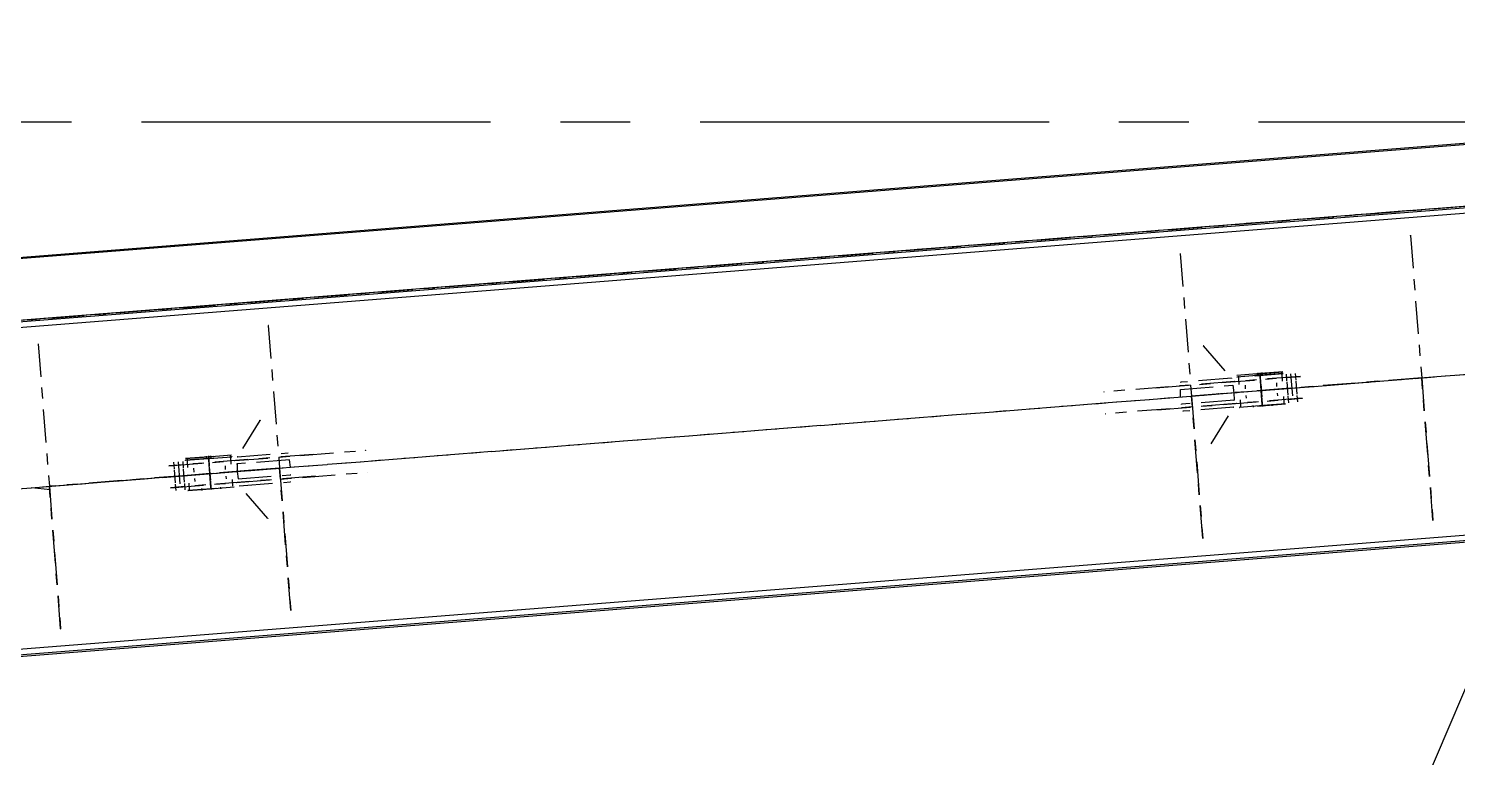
# Model space of a CAD drawing. Header units: millimetres. Extents: x 2368 to 8313, y 7493 to 11698.
# Drawn here: x 4578.3 to 4708.2, y 11413.7 to 11480 of the extents above; entities that cross this region are included whole.
import ezdxf

# ---------------------------------------------------------------- set-up
doc = ezdxf.new("R2010")
doc.units = ezdxf.units.MM
for name, pattern in [('CENTER', [50.8, 31.75, -6.35, 6.35, -6.35]), ('XKITLINE00', [0]), ('XKITLINE02', [4, 2, -2]), ('XKITLINE03', [6, 3, -1, 1, -1])]:
    doc.linetypes.add(name, pattern=pattern)

msp = doc.modelspace()

# ---------------------------------------------------------------- linework, layer by layer
at = {"color": 8, "linetype": 'XKITLINE00'}
for p, q in [((4841.0902, 11480.0157), (4508.1289, 11453.6953)), ((4841.098, 11479.916), (4508.1368, 11453.5956)), ((4842.2799, 11474.392), (4507.8375, 11447.9544)), ((4842.2843, 11474.2434), (4507.8564, 11447.8071)), ((4842.2996, 11473.7382), (4507.9207, 11447.3057)), ((4843.1811, 11444.5435), (4511.6372, 11418.3351)), ((4843.1963, 11444.0383), (4511.7016, 11417.8337)), ((4843.2008, 11443.8897), (4575.4548, 11422.7245)), ((4712.0429, 11427.2703), (4645.8786, 11271.6849))]:
    msp.add_line(p, q, dxfattribs=at)
at = {"color": 8, "linetype": 'XKITLINE03'}
for p, q in [((4508.578, 11448.013), (4841.5392, 11474.3335)), ((4841.5393, 11474.3335), (4508.5781, 11448.013)), ((4703.9657, 11461.2113), (4703.9657, 11461.2113)), ((4703.9657, 11461.2113), (4704.9902, 11448.2517)), ((4509.7789, 11432.8204), (4842.7402, 11459.1408)), ((4509.779, 11432.8204), (4842.7403, 11459.1408)), ((4683.031, 11459.5564), (4683.031, 11459.5564)), ((4683.031, 11459.5564), (4684.0555, 11446.5969)), ((4600.0964, 11453.0005), (4600.0964, 11453.0005)), ((4600.0964, 11453.0005), (4601.1208, 11440.0409)), ((4579.1617, 11451.3456), (4579.1617, 11451.3456)), ((4579.1617, 11451.3456), (4580.1861, 11438.386)), ((4685.1328, 11451.166), (4687.6869, 11448.208)), ((4560.5882, 11436.8368), (4724.5881, 11449.8009)), ((4680.805, 11447.343), (4692.6711, 11448.281)), ((4693.9706, 11448.3838), (4687.9627, 11447.9088)), ((4690.7274, 11448.6691), (4688.1798, 11448.4677)), ((4690.74, 11448.5096), (4688.1925, 11448.3082)), ((4689.8213, 11448.5974), (4692.3688, 11448.7988)), ((4689.8339, 11448.4379), (4692.3814, 11448.6393)), ((4690.4981, 11445.8021), (4690.2932, 11448.394)), ((4692.3688, 11448.7988), (4690.7274, 11448.6691)), ((4692.3814, 11448.6393), (4690.74, 11448.5096)), ((4692.6711, 11448.281), (4693.9706, 11448.3838)), ((4687.9627, 11447.9088), (4676.0966, 11446.9708)), ((4683.0459, 11447.1992), (4687.8169, 11447.5763)), ((4683.0714, 11446.5191), (4683.0459, 11447.1992)), ((4687.6869, 11448.208), (4683.0751, 11447.8435)), ((4704.9902, 11448.2517), (4684.0555, 11446.5969)), ((4686.526, 11446.7922), (4690.3957, 11447.098)), ((4687.8169, 11447.5763), (4687.8986, 11446.9007)), ((4690.3957, 11447.098), (4692.4395, 11447.2596)), ((4692.4395, 11447.2596), (4704.9901, 11448.2517)), ((4704.9902, 11448.2517), (4706.0146, 11435.2922)), ((4706.0146, 11435.2922), (4704.9902, 11448.2517)), ((4688.1203, 11445.9151), (4676.2542, 11444.9771)), ((4680.9626, 11445.3492), (4692.8287, 11446.2873)), ((4687.9239, 11446.2205), (4683.1532, 11445.8434)), ((4684.0555, 11446.5969), (4686.526, 11446.7922)), ((4684.0555, 11446.5969), (4685.0799, 11433.6373)), ((4685.0799, 11433.6373), (4684.0555, 11446.5969)), ((4684.0555, 11446.5969), (4684.0555, 11446.5969)), ((4687.8986, 11446.9007), (4687.9239, 11446.2205)), ((4694.1282, 11446.39), (4688.1203, 11445.9151)), ((4690.9575, 11445.7582), (4688.4099, 11445.5568)), ((4690.0514, 11445.6865), (4692.5989, 11445.8879)), ((4692.5989, 11445.8879), (4690.9575, 11445.7582)), ((4692.8287, 11446.2873), (4694.1282, 11446.39)), ((4599.339, 11444.384), (4597.2814, 11441.0615)), ((4687.8949, 11445.5762), (4683.2831, 11445.2117)), ((4685.8373, 11442.2538), (4687.8949, 11445.5762)), ((4591.0481, 11440.2478), (4597.056, 11440.7227)), ((4604.2137, 11441.2885), (4592.3476, 11440.3505)), ((4595.1123, 11441.1107), (4592.5648, 11440.9094)), ((4592.5648, 11440.9094), (4594.2062, 11441.0391)), ((4595.1249, 11440.9512), (4592.5774, 11440.7499)), ((4592.5774, 11440.7499), (4594.2188, 11440.8796)), ((4594.2062, 11441.0391), (4596.7537, 11441.2405)), ((4594.2188, 11440.8796), (4596.7664, 11441.081)), ((4594.8831, 11438.2438), (4594.6782, 11440.8357)), ((4597.056, 11440.7227), (4608.9221, 11441.6607)), ((4602.0232, 11440.7944), (4597.2522, 11440.4172)), ((4597.2814, 11441.0615), (4601.8932, 11441.4261)), ((4602.1049, 11440.1187), (4602.0232, 11440.7944)), ((4580.1861, 11438.386), (4601.1208, 11440.0409)), ((4592.7368, 11439.3781), (4580.1862, 11438.386)), ((4592.3476, 11440.3505), (4591.0481, 11440.2478)), ((4604.3713, 11439.2947), (4592.5052, 11438.3567)), ((4594.7806, 11439.5397), (4592.7368, 11439.3781)), ((4598.6503, 11439.8456), (4594.7806, 11439.5397)), ((4597.2136, 11438.7289), (4609.0797, 11439.6669)), ((4597.2522, 11440.4172), (4597.2777, 11439.7371)), ((4597.2777, 11439.7371), (4597.3595, 11439.0615)), ((4597.3595, 11439.0615), (4602.1302, 11439.4386)), ((4601.1208, 11440.0409), (4598.6503, 11439.8456)), ((4601.1208, 11440.0409), (4602.1453, 11427.0813)), ((4602.1453, 11427.0813), (4601.1208, 11440.0409)), ((4601.1208, 11440.0409), (4601.1208, 11440.0409)), ((4580.2631, 11438.0518), (4578.5882, 11438.2597)), ((4580.1861, 11438.386), (4581.2106, 11425.4264)), ((4581.2106, 11425.4264), (4580.1861, 11438.386)), ((4591.2057, 11438.254), (4597.2136, 11438.7289)), ((4592.5052, 11438.3567), (4591.2057, 11438.254)), ((4595.3424, 11438.1998), (4592.7949, 11437.9984)), ((4592.7949, 11437.9984), (4594.4363, 11438.1282)), ((4594.4363, 11438.1282), (4596.9839, 11438.3296)), ((4597.4894, 11438.4297), (4602.1012, 11438.7943)), ((4600.0435, 11435.4718), (4597.4894, 11438.4297)), ((4706.0146, 11435.2922), (4706.0146, 11435.2922)), ((4685.0799, 11433.6373), (4685.0799, 11433.6373)), ((4602.1453, 11427.0813), (4602.1453, 11427.0813)), ((4581.2106, 11425.4264), (4581.2106, 11425.4264))]:
    msp.add_line(p, q, dxfattribs=at)
at = {"color": 6, "linetype": 'CENTER'}
msp.add_line((3369.36, 11471.5205), (7066.504, 11471.5205), dxfattribs=at)
at = {"color": 3, "linetype": 'XKITLINE02'}
for p, q in [((4688.3239, 11448.3988), (4688.3366, 11448.2393)), ((4690.0751, 11448.6978), (4690.0877, 11448.5383)), ((4690.268, 11448.713), (4690.2806, 11448.5535)), ((4690.2806, 11448.5535), (4690.2932, 11448.394)), ((4690.2932, 11448.394), (4690.3405, 11447.7959)), ((4690.4609, 11448.7283), (4690.4735, 11448.5688)), ((4692.2373, 11448.7082), (4692.2499, 11448.5487)), ((4692.2637, 11448.5498), (4692.311, 11447.9516)), ((4692.662, 11448.5813), (4692.7093, 11447.9831)), ((4693.0754, 11448.6139), (4693.2803, 11446.022)), ((4693.4888, 11448.6466), (4693.5361, 11448.0485)), ((4688.3228, 11448.2382), (4688.3701, 11447.6401)), ((4688.9228, 11447.5835), (4688.95, 11447.2402)), ((4690.3484, 11447.6962), (4690.443, 11446.4999)), ((4691.774, 11447.8089), (4691.8011, 11447.4655)), ((4692.7172, 11447.8834), (4692.8117, 11446.6872)), ((4693.5439, 11447.9488), (4693.6385, 11446.7525)), ((4688.4804, 11446.2445), (4688.5277, 11445.6463)), ((4688.9973, 11446.6414), (4689.0174, 11446.3872)), ((4689.6438, 11445.7346), (4689.6564, 11445.5751)), ((4690.4508, 11446.4002), (4690.4981, 11445.8021)), ((4690.4981, 11445.8021), (4690.5107, 11445.6426)), ((4691.3525, 11445.8696), (4691.3651, 11445.7101)), ((4691.8484, 11446.8668), (4691.8685, 11446.6126)), ((4692.4213, 11446.556), (4692.4686, 11445.9579)), ((4692.8196, 11446.5875), (4692.8669, 11445.9893)), ((4693.6464, 11446.6528), (4693.6937, 11446.0547)), ((4591.4826, 11440.5831), (4591.5299, 11439.9849)), ((4591.896, 11440.6157), (4592.1009, 11438.0238)), ((4592.3094, 11440.6484), (4592.3567, 11440.0503)), ((4592.7077, 11440.6799), (4592.755, 11440.0818)), ((4592.7089, 11440.8405), (4592.7215, 11440.681)), ((4594.46, 11441.1394), (4594.4727, 11440.9799)), ((4594.653, 11441.1547), (4594.6656, 11440.9952)), ((4594.6656, 11440.9952), (4594.6782, 11440.8357)), ((4594.6782, 11440.8357), (4594.7255, 11440.2375)), ((4594.8459, 11441.1699), (4594.8585, 11441.0104)), ((4596.6223, 11441.1498), (4596.6349, 11440.9903)), ((4596.6486, 11440.9914), (4596.6959, 11440.3933)), ((4591.5378, 11439.8852), (4591.6324, 11438.689)), ((4592.3646, 11439.9506), (4592.4591, 11438.7543)), ((4593.3078, 11440.0252), (4593.3349, 11439.6818)), ((4594.7333, 11440.1378), (4594.8279, 11438.9416)), ((4596.1589, 11440.2505), (4596.186, 11439.9072)), ((4596.2334, 11439.3084), (4596.2535, 11439.0543)), ((4591.6402, 11438.5893), (4591.6875, 11437.9911)), ((4592.467, 11438.6546), (4592.5143, 11438.0565)), ((4592.8653, 11438.6861), (4592.9126, 11438.088)), ((4593.3823, 11439.0831), (4593.4023, 11438.8289)), ((4594.0287, 11438.1762), (4594.0413, 11438.0167)), ((4594.8358, 11438.8419), (4594.8831, 11438.2438)), ((4594.8831, 11438.2438), (4594.8957, 11438.0843)), ((4595.7374, 11438.3113), (4595.75, 11438.1518)), ((4596.8062, 11438.9977), (4596.8535, 11438.3995))]:
    msp.add_line(p, q, dxfattribs=at)
at = {"color": 8, "linetype": 'XKITLINE00'}
for centre in [(4703.9657, 11461.2113), (4703.9657, 11461.2113), (4683.031, 11459.5564), (4683.031, 11459.5564), (4600.0964, 11453.0005), (4600.0964, 11453.0005), (4579.1617, 11451.3456), (4579.1617, 11451.3456), (4685.1328, 11451.166), (4688.1798, 11448.4677), (4688.1925, 11448.3082), (4689.8213, 11448.5974), (4689.8339, 11448.4379), (4690.2932, 11448.394), (4690.7274, 11448.6691), (4690.7274, 11448.6691), (4690.74, 11448.5096), (4690.74, 11448.5096), (4692.3688, 11448.7988), (4692.3688, 11448.7988), (4692.3814, 11448.6393), (4692.3814, 11448.6393), (4692.6711, 11448.281), (4692.6711, 11448.281), (4693.9706, 11448.3838), (4693.9706, 11448.3838), (4680.805, 11447.343), (4683.0459, 11447.1992), (4683.0459, 11447.1992), (4683.0751, 11447.8435), (4687.6869, 11448.208), (4687.6869, 11448.208), (4687.8169, 11447.5763), (4687.8169, 11447.5763), (4687.9627, 11447.9088), (4687.9627, 11447.9088), (4690.3957, 11447.098), (4690.3957, 11447.098), (4692.4395, 11447.2596), (4692.4395, 11447.2596), (4704.9901, 11448.2517), (4704.9902, 11448.2517), (4704.9902, 11448.2517), (4704.9902, 11448.2517), (4704.9902, 11448.2517), (4676.0966, 11446.9708), (4683.0714, 11446.5191), (4683.1532, 11445.8434), (4684.0555, 11446.5969), (4684.0555, 11446.5969), (4684.0555, 11446.5969), (4684.0555, 11446.5969), (4684.0555, 11446.5969), (4684.0555, 11446.5969), (4686.526, 11446.7922), (4686.526, 11446.7922), (4687.8986, 11446.9007), (4687.8986, 11446.9007), (4687.9239, 11446.2205), (4687.9239, 11446.2205), (4688.1203, 11445.9151), (4688.1203, 11445.9151), (4690.0514, 11445.6865), (4690.4981, 11445.8021), (4690.9575, 11445.7582), (4690.9575, 11445.7582), (4692.5989, 11445.8879), (4692.5989, 11445.8879), (4692.8287, 11446.2873), (4692.8287, 11446.2873), (4694.1282, 11446.39), (4694.1282, 11446.39), (4599.339, 11444.384), (4676.2542, 11444.9771), (4680.9626, 11445.3492), (4683.2831, 11445.2117), (4687.8949, 11445.5762), (4687.8949, 11445.5762), (4688.4099, 11445.5568), (4685.8373, 11442.2538), (4592.5648, 11440.9094), (4592.5648, 11440.9094), (4592.5774, 11440.7499), (4592.5774, 11440.7499), (4594.2062, 11441.0391), (4594.2062, 11441.0391), (4594.2188, 11440.8796), (4594.2188, 11440.8796), (4594.6782, 11440.8357), (4595.1123, 11441.1107), (4595.1249, 11440.9512), (4596.7537, 11441.2405), (4596.7664, 11441.081), (4597.056, 11440.7227), (4597.056, 11440.7227), (4597.2814, 11441.0615), (4597.2814, 11441.0615), (4601.8932, 11441.4261), (4602.0232, 11440.7944), (4602.0232, 11440.7944), (4604.2137, 11441.2885), (4608.9221, 11441.6607), (4591.0481, 11440.2478), (4591.0481, 11440.2478), (4592.3476, 11440.3505), (4592.3476, 11440.3505), (4592.7368, 11439.3781), (4592.7368, 11439.3781), (4594.7806, 11439.5397), (4594.7806, 11439.5397), (4597.2522, 11440.4172), (4597.2522, 11440.4172), (4597.2777, 11439.7371), (4597.2777, 11439.7371), (4598.6503, 11439.8456), (4598.6503, 11439.8456), (4601.1208, 11440.0409), (4601.1208, 11440.0409), (4601.1208, 11440.0409), (4601.1208, 11440.0409), (4601.1208, 11440.0409), (4601.1208, 11440.0409), (4602.1049, 11440.1187), (4602.1302, 11439.4386), (4604.3713, 11439.2947), (4609.0797, 11439.6669), (4578.5882, 11438.2597), (4580.1861, 11438.386), (4580.1861, 11438.386), (4580.1861, 11438.386), (4580.1861, 11438.386), (4580.1862, 11438.386), (4591.2057, 11438.254), (4591.2057, 11438.254), (4592.5052, 11438.3567), (4592.5052, 11438.3567), (4592.7949, 11437.9984), (4592.7949, 11437.9984), (4594.4363, 11438.1282), (4594.4363, 11438.1282), (4594.8831, 11438.2438), (4595.3424, 11438.1998), (4596.9839, 11438.3296), (4597.2136, 11438.7289), (4597.2136, 11438.7289), (4597.3595, 11439.0615), (4597.3595, 11439.0615), (4597.4894, 11438.4297), (4597.4894, 11438.4297), (4602.1012, 11438.7943), (4600.0435, 11435.4718), (4706.0146, 11435.2922), (4706.0146, 11435.2922), (4706.0146, 11435.2922), (4685.0799, 11433.6373), (4685.0799, 11433.6373), (4685.0799, 11433.6373), (4602.1453, 11427.0813), (4602.1453, 11427.0813), (4602.1453, 11427.0813), (4581.2106, 11425.4264), (4581.2106, 11425.4264), (4581.2106, 11425.4264)]:
    msp.add_circle(centre, 0.004, dxfattribs=at)

doc.saveas('drawing.dxf')
